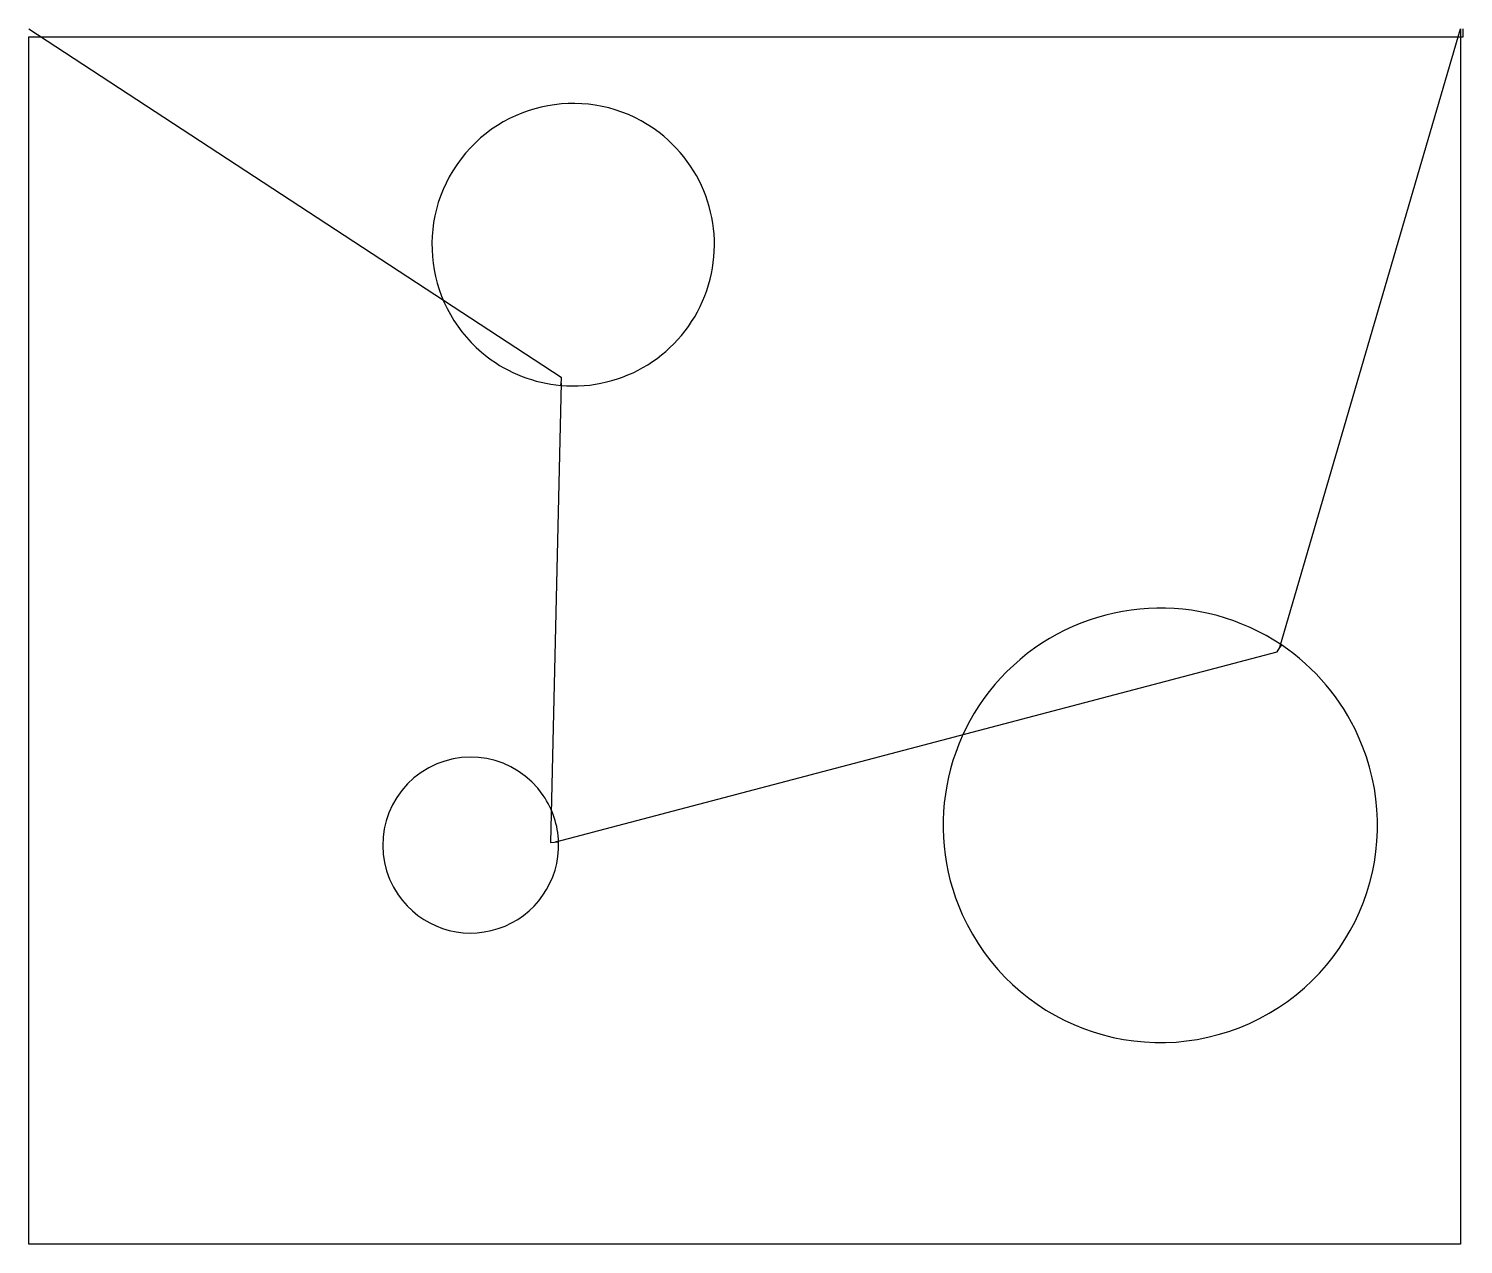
# Model space of a CAD drawing. Header units: inches. Extents: x 26.7 to 52.8, y 13.3 to 35.4.
import ezdxf

# ---------------------------------------------------------------- set-up
doc = ezdxf.new("R2010")
doc.units = ezdxf.units.IN
doc.layers.get('0').update_dxf_attribs({"linetype": 'CONTINUOUS'})
for name, color, linetype in [('3', 7, 'CONTINUOUS'), ('5', 7, 'CONTINUOUS'), ('9', 7, 'CONTINUOUS')]:
    doc.layers.add(name, color=color, linetype=linetype)

msp = doc.modelspace()

# ---------------------------------------------------------------- linework, layer by layer
at = {"color": 0, "linetype": 'CONTINUOUS'}
for p, q in [((26.69, 35.373), (36.379, 29.033)), ((49.454, 24.121), (52.743, 35.373)), ((52.793, 35.223), (52.793, 35.373)), ((36.378, 28.933), (36.182, 20.566)), ((36.282, 20.578), (49.405, 24.033))]:
    msp.add_line(p, q, dxfattribs=at)
at = {"layer": '3', "color": 3, "linetype": 'CONTINUOUS'}
for p, q in [((26.69, 13.257), (26.69, 35.223)), ((26.69, 35.223), (52.743, 35.223)), ((52.743, 35.223), (52.743, 13.257)), ((52.743, 13.257), (26.69, 13.257))]:
    msp.add_line(p, q, dxfattribs=at)
at = {"layer": '5', "color": 5, "linetype": 'CONTINUOUS'}
for centre, radius, start, end in [((36.597, 31.443), 2.57, 52.5356, 232.5356), ((36.597, 31.443), 2.57, 264.9837, 52.5356), ((36.597, 31.443), 2.57, 232.5356, 264.9837), ((47.28, 20.88), 3.952, 56.1151, 204.252), ((47.28, 20.88), 3.952, 24.252, 56.1151), ((47.28, 20.88), 3.952, 204.252, 24.252), ((34.733, 20.52), 1.6, 34.3855, 214.3855), ((34.733, 20.52), 1.6, 2.0802, 34.3855), ((34.733, 20.52), 1.6, 214.3855, 2.0802)]:
    msp.add_arc(centre, radius, start, end, dxfattribs=at)
at = {"layer": '9', "color": 9, "linetype": 'CONTINUOUS'}
for p, q in [((52.743, 35.373), (52.743, 35.223)), ((52.743, 35.223), (52.793, 35.223)), ((36.379, 29.033), (36.372, 28.883)), ((36.372, 28.883), (36.378, 28.933)), ((49.405, 24.033), (49.483, 24.161)), ((49.483, 24.161), (49.454, 24.121)), ((36.182, 20.566), (36.332, 20.578)), ((36.332, 20.578), (36.282, 20.578))]:
    msp.add_line(p, q, dxfattribs=at)

doc.saveas('drawing.dxf')
